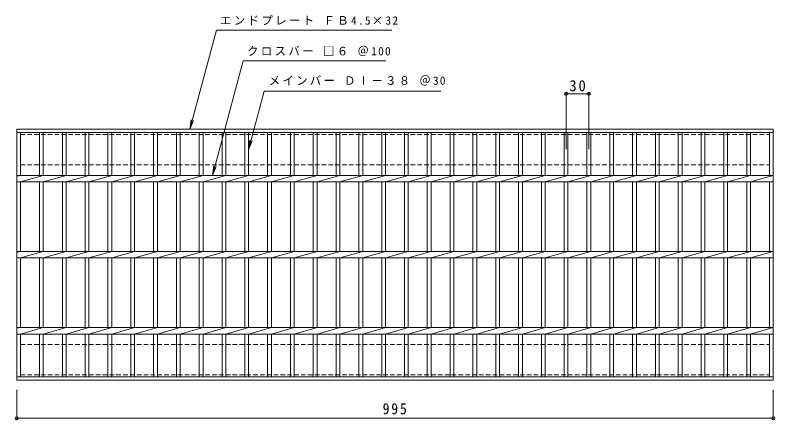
# Model space of a CAD drawing. Units: millimetres, scale not verified. Extents: x -822 to 841, y -687 to 544.
# Drawn here: x -822 to 177, y 13 to 544 of the extents above; entities that cross this region are included whole.
import ezdxf

# ---------------------------------------------------------------- set-up
doc = ezdxf.new("R2010")
doc.units = ezdxf.units.MM
doc.header["$LTSCALE"] = 5
doc.header["$PDMODE"] = 32
doc.header["$PDSIZE"] = 4
doc.linetypes.add('DASHED1', pattern=[1.8, 1.2, -0.6])
for name, color, linetype, lineweight in [('1-1_1-1ﾚｲﾔ', 2, 'Continuous', 9), ('1-2_1-2ﾚｲﾔ', 3, 'Continuous', 9), ('1-4_1-4ﾚｲﾔ', 7, 'Continuous', 9)]:
    doc.layers.add(name, color=color, linetype=linetype, lineweight=lineweight)
doc.styles.add('ＭＳ ゴシック', font='')
doc.styles.get('ＭＳ ゴシック').set_extended_font_data('MS Gothic')

msp = doc.modelspace()

# ---------------------------------------------------------------- linework, layer by layer
at = {"layer": '1-1_1-1ﾚｲﾔ', "linetype": 'DASHED1'}
for p, q in [((-815.474, 387.645), (169.526, 387.645)), ((-815.474, 347.645), (-815.474, 387.645)), ((169.526, 387.645), (169.526, 347.645)), ((-815.474, 347.645), (169.526, 347.645)), ((-815.474, 111.645), (-815.474, 71.645)), ((-815.474, 111.645), (169.526, 111.645)), ((169.526, 71.645), (169.526, 111.645)), ((-815.474, 71.645), (169.526, 71.645))]:
    msp.add_line(p, q, dxfattribs=at)
at = {"layer": '1-2_1-2ﾚｲﾔ'}
for p, q in [((-820.474, 394.645), (174.526, 394.645)), ((-820.474, 64.645), (-820.474, 394.645)), ((-820.474, 390.145), (174.526, 390.145)), ((-815.474, 333.885), (-815.474, 390.145)), ((-790.474, 390.145), (-790.474, 333.885)), ((-785.475, 390.145), (-785.475, 333.885)), ((-760.474, 390.145), (-760.474, 333.885)), ((-755.474, 390.145), (-755.474, 333.885)), ((-730.475, 390.145), (-730.475, 333.885)), ((-725.474, 390.145), (-725.474, 333.885)), ((-700.474, 390.145), (-700.474, 333.885)), ((-695.474, 390.145), (-695.474, 333.885)), ((-670.474, 390.145), (-670.474, 333.885)), ((-665.474, 390.145), (-665.474, 333.885)), ((-640.473, 390.145), (-640.473, 333.885)), ((-635.474, 390.145), (-635.474, 333.885)), ((-610.474, 390.145), (-610.474, 333.885)), ((-605.475, 390.145), (-605.475, 333.885)), ((-580.474, 390.145), (-580.474, 333.885)), ((-575.475, 390.145), (-575.475, 333.885)), ((-550.474, 390.145), (-550.474, 333.885)), ((-545.474, 390.145), (-545.474, 333.885)), ((-520.474, 390.145), (-520.474, 333.885)), ((-515.474, 390.145), (-515.474, 333.885)), ((-490.474, 390.145), (-490.474, 333.885)), ((-485.474, 390.145), (-485.474, 333.885)), ((-460.474, 390.145), (-460.474, 333.885)), ((-455.475, 390.145), (-455.475, 333.885)), ((-430.474, 390.145), (-430.474, 333.885)), ((-425.474, 390.145), (-425.474, 333.885)), ((-400.474, 390.145), (-400.474, 333.885)), ((-395.474, 390.145), (-395.474, 333.885)), ((-370.474, 390.145), (-370.474, 333.885)), ((-365.475, 390.145), (-365.475, 333.885)), ((-340.474, 390.145), (-340.474, 333.885)), ((-335.474, 390.145), (-335.474, 333.885)), ((-310.474, 390.145), (-310.474, 333.885)), ((-305.474, 390.145), (-305.474, 333.885)), ((-280.474, 390.145), (-280.474, 333.885)), ((-275.474, 390.145), (-275.474, 333.885)), ((-250.474, 390.145), (-250.474, 333.885)), ((-245.474, 390.145), (-245.474, 333.885)), ((-220.474, 390.145), (-220.474, 333.885)), ((-215.474, 390.145), (-215.474, 333.885)), ((-190.474, 390.145), (-190.474, 333.885)), ((-185.474, 390.145), (-185.474, 333.885)), ((-160.474, 390.145), (-160.474, 333.885)), ((-155.474, 390.145), (-155.474, 333.885)), ((-130.474, 390.145), (-130.474, 333.885)), ((-125.475, 390.145), (-125.475, 333.885)), ((-100.474, 390.145), (-100.474, 333.885)), ((-95.474, 390.145), (-95.474, 333.885)), ((-70.474, 390.145), (-70.474, 333.885)), ((-65.474, 390.145), (-65.474, 333.885)), ((-40.473, 390.145), (-40.473, 333.885)), ((-35.474, 390.145), (-35.474, 333.885)), ((-10.474, 390.145), (-10.474, 333.885)), ((-5.474, 390.145), (-5.474, 333.885)), ((19.526, 390.145), (19.526, 333.885)), ((24.526, 390.145), (24.526, 333.885)), ((49.526, 390.145), (49.526, 333.885)), ((54.526, 390.145), (54.526, 333.885)), ((79.526, 390.145), (79.526, 333.885)), ((84.526, 390.145), (84.526, 333.885)), ((109.526, 390.145), (109.526, 333.885)), ((114.526, 390.145), (114.526, 333.885)), ((139.526, 390.145), (139.526, 333.885)), ((144.526, 390.145), (144.526, 333.885)), ((169.526, 390.145), (169.526, 333.885)), ((174.526, 394.645), (174.526, 64.645)), ((-820.474, 333.885), (174.526, 333.885)), ((-815.474, 333.885), (-820.474, 332.885)), ((-785.475, 333.885), (-815.474, 325.405)), ((-755.474, 333.885), (-785.475, 325.405)), ((-725.474, 333.885), (-755.474, 325.405)), ((-695.474, 333.885), (-725.474, 325.405)), ((-665.474, 333.885), (-695.474, 325.405)), ((-635.474, 333.885), (-665.474, 325.405)), ((-605.474, 333.885), (-635.474, 325.405)), ((-575.474, 333.885), (-605.475, 325.405)), ((-545.474, 333.885), (-575.475, 325.405)), ((-515.474, 333.885), (-545.474, 325.405)), ((-485.474, 333.885), (-515.474, 325.405)), ((-455.475, 333.885), (-485.474, 325.405)), ((-425.474, 333.885), (-455.475, 325.405)), ((-395.474, 333.885), (-425.474, 325.405)), ((-365.474, 333.885), (-395.474, 325.405)), ((-335.474, 333.885), (-365.475, 325.405)), ((-305.474, 333.885), (-335.474, 325.405)), ((-275.474, 333.885), (-305.474, 325.405)), ((-245.474, 333.885), (-275.474, 325.405)), ((-215.474, 333.885), (-245.474, 325.405)), ((-185.474, 333.885), (-215.474, 325.405)), ((-155.474, 333.885), (-185.474, 325.405)), ((-125.474, 333.885), (-155.474, 325.405)), ((-95.474, 333.885), (-125.475, 325.405)), ((-65.474, 333.885), (-95.474, 325.405)), ((-35.474, 333.885), (-65.474, 325.405)), ((-5.474, 333.885), (-35.474, 325.405)), ((24.526, 333.885), (-5.474, 325.405)), ((54.526, 333.885), (24.526, 325.405)), ((84.526, 333.885), (54.526, 325.405)), ((114.526, 333.885), (84.526, 325.405)), ((144.526, 333.885), (114.526, 325.405)), ((174.526, 333.885), (144.526, 325.405)), ((-820.474, 325.405), (174.526, 325.405)), ((-815.474, 233.885), (-815.474, 325.405)), ((-790.474, 325.405), (-790.474, 233.885)), ((-785.475, 325.405), (-785.475, 233.885)), ((-760.474, 325.405), (-760.474, 233.885)), ((-755.474, 325.405), (-755.474, 233.885)), ((-730.475, 325.405), (-730.475, 233.885)), ((-725.474, 325.405), (-725.474, 233.885)), ((-700.474, 325.405), (-700.474, 233.885)), ((-695.474, 325.405), (-695.474, 233.885)), ((-670.474, 325.405), (-670.474, 233.885)), ((-665.474, 325.405), (-665.474, 233.885)), ((-640.473, 325.405), (-640.473, 233.885)), ((-635.474, 325.405), (-635.474, 233.885)), ((-610.474, 325.405), (-610.474, 233.885)), ((-605.475, 325.405), (-605.475, 233.885)), ((-580.474, 325.405), (-580.474, 233.885)), ((-575.475, 325.405), (-575.475, 233.885)), ((-550.474, 325.405), (-550.474, 233.885)), ((-545.474, 325.405), (-545.474, 233.885)), ((-520.474, 325.405), (-520.474, 233.885)), ((-515.474, 325.405), (-515.474, 233.885)), ((-490.474, 325.405), (-490.474, 233.885)), ((-485.474, 325.405), (-485.474, 233.885)), ((-460.474, 325.405), (-460.474, 233.885)), ((-455.475, 325.405), (-455.475, 233.885)), ((-430.474, 325.405), (-430.474, 233.885)), ((-425.474, 325.405), (-425.474, 233.885)), ((-400.474, 325.405), (-400.474, 233.885)), ((-395.474, 325.405), (-395.474, 233.885)), ((-370.474, 325.405), (-370.474, 233.885)), ((-365.475, 325.405), (-365.475, 233.885)), ((-340.474, 325.405), (-340.474, 233.885)), ((-335.474, 325.405), (-335.474, 233.885)), ((-310.474, 325.405), (-310.474, 233.885)), ((-305.474, 325.405), (-305.474, 233.885)), ((-280.474, 325.405), (-280.474, 233.885)), ((-275.474, 325.405), (-275.474, 233.885)), ((-250.474, 325.405), (-250.474, 233.885)), ((-245.474, 325.405), (-245.474, 233.885)), ((-220.474, 325.405), (-220.474, 233.885)), ((-215.474, 325.405), (-215.474, 233.885)), ((-190.474, 325.405), (-190.474, 233.885)), ((-185.474, 325.405), (-185.474, 233.885)), ((-160.474, 325.405), (-160.474, 233.885)), ((-155.474, 325.405), (-155.474, 233.885)), ((-130.474, 325.405), (-130.474, 233.885)), ((-125.475, 325.405), (-125.475, 233.885)), ((-100.474, 325.405), (-100.474, 233.885)), ((-95.474, 325.405), (-95.474, 233.885)), ((-70.474, 325.405), (-70.474, 233.885)), ((-65.474, 325.405), (-65.474, 233.885)), ((-40.473, 325.405), (-40.473, 233.885)), ((-35.474, 325.405), (-35.474, 233.885)), ((-10.474, 325.405), (-10.474, 233.885)), ((-5.474, 325.405), (-5.474, 233.885)), ((19.526, 325.405), (19.526, 233.885)), ((24.526, 325.405), (24.526, 233.885)), ((49.526, 325.405), (49.526, 233.885)), ((54.526, 325.405), (54.526, 233.885)), ((79.526, 325.405), (79.526, 233.885)), ((84.526, 325.405), (84.526, 233.885)), ((109.526, 325.405), (109.526, 233.885)), ((114.526, 325.405), (114.526, 233.885)), ((139.526, 325.405), (139.526, 233.885)), ((144.526, 325.405), (144.526, 233.885)), ((169.526, 325.405), (169.526, 233.885)), ((-820.474, 233.885), (174.526, 233.885)), ((-815.474, 233.885), (-820.474, 232.885)), ((-785.475, 233.885), (-815.474, 225.405)), ((-755.474, 233.885), (-785.475, 225.405)), ((-725.474, 233.885), (-755.474, 225.405)), ((-695.474, 233.885), (-725.474, 225.405)), ((-665.474, 233.885), (-695.474, 225.405)), ((-635.474, 233.885), (-665.474, 225.405)), ((-605.474, 233.885), (-635.474, 225.405)), ((-575.474, 233.885), (-605.475, 225.405)), ((-545.474, 233.885), (-575.475, 225.405)), ((-515.474, 233.885), (-545.474, 225.405)), ((-485.474, 233.885), (-515.474, 225.405)), ((-455.475, 233.885), (-485.474, 225.405)), ((-425.474, 233.885), (-455.475, 225.405)), ((-395.474, 233.885), (-425.474, 225.405)), ((-365.474, 233.885), (-395.474, 225.405)), ((-335.474, 233.885), (-365.475, 225.405)), ((-305.474, 233.885), (-335.474, 225.405)), ((-275.474, 233.885), (-305.474, 225.405)), ((-245.474, 233.885), (-275.474, 225.405)), ((-215.474, 233.885), (-245.474, 225.405)), ((-185.474, 233.885), (-215.474, 225.405)), ((-155.474, 233.885), (-185.474, 225.405)), ((-125.474, 233.885), (-155.474, 225.405)), ((-95.474, 233.885), (-125.475, 225.405)), ((-65.474, 233.885), (-95.474, 225.405)), ((-35.474, 233.885), (-65.474, 225.405)), ((-5.474, 233.885), (-35.474, 225.405)), ((24.526, 233.885), (-5.474, 225.405)), ((54.526, 233.885), (24.526, 225.405)), ((84.526, 233.885), (54.526, 225.405)), ((114.526, 233.885), (84.526, 225.405)), ((144.526, 233.885), (114.526, 225.405)), ((174.526, 233.885), (144.526, 225.405)), ((-820.474, 225.405), (174.526, 225.405)), ((-815.474, 133.885), (-815.474, 225.405)), ((-790.474, 225.405), (-790.474, 133.885)), ((-785.475, 225.405), (-785.475, 133.885)), ((-760.474, 225.405), (-760.474, 133.885)), ((-755.474, 225.405), (-755.474, 133.885)), ((-730.475, 225.405), (-730.475, 133.885)), ((-725.474, 225.405), (-725.474, 133.885)), ((-700.474, 225.405), (-700.474, 133.885)), ((-695.474, 225.405), (-695.474, 133.885)), ((-670.474, 225.405), (-670.474, 133.885)), ((-665.474, 225.405), (-665.474, 133.885)), ((-640.473, 225.405), (-640.473, 133.885)), ((-635.474, 225.405), (-635.474, 133.885)), ((-610.474, 225.405), (-610.474, 133.885)), ((-605.475, 225.405), (-605.475, 133.885)), ((-580.474, 225.405), (-580.474, 133.885)), ((-575.475, 225.405), (-575.475, 133.885)), ((-550.474, 225.405), (-550.474, 133.885)), ((-545.474, 225.405), (-545.474, 133.885)), ((-520.474, 225.405), (-520.474, 133.885)), ((-515.474, 225.405), (-515.474, 133.885)), ((-490.474, 225.405), (-490.474, 133.885)), ((-485.474, 225.405), (-485.474, 133.885)), ((-460.474, 225.405), (-460.474, 133.885)), ((-455.475, 225.405), (-455.475, 133.885)), ((-430.474, 225.405), (-430.474, 133.885)), ((-425.474, 225.405), (-425.474, 133.885)), ((-400.474, 225.405), (-400.474, 133.885)), ((-395.474, 225.405), (-395.474, 133.885)), ((-370.474, 225.405), (-370.474, 133.885)), ((-365.475, 225.405), (-365.475, 133.885)), ((-340.474, 225.405), (-340.474, 133.885)), ((-335.474, 225.405), (-335.474, 133.885)), ((-310.474, 225.405), (-310.474, 133.885)), ((-305.474, 225.405), (-305.474, 133.885)), ((-280.474, 225.405), (-280.474, 133.885)), ((-275.474, 225.405), (-275.474, 133.885)), ((-250.474, 225.405), (-250.474, 133.885)), ((-245.474, 225.405), (-245.474, 133.885)), ((-220.474, 225.405), (-220.474, 133.885)), ((-215.474, 225.405), (-215.474, 133.885)), ((-190.474, 225.405), (-190.474, 133.885)), ((-185.474, 225.405), (-185.474, 133.885)), ((-160.474, 225.405), (-160.474, 133.885)), ((-155.474, 225.405), (-155.474, 133.885)), ((-130.474, 225.405), (-130.474, 133.885)), ((-125.475, 225.405), (-125.475, 133.885)), ((-100.474, 225.405), (-100.474, 133.885)), ((-95.474, 225.405), (-95.474, 133.885)), ((-70.474, 225.405), (-70.474, 133.885)), ((-65.474, 225.405), (-65.474, 133.885)), ((-40.473, 225.405), (-40.473, 133.885)), ((-35.474, 225.405), (-35.474, 133.885)), ((-10.474, 225.405), (-10.474, 133.885)), ((-5.474, 225.405), (-5.474, 133.885)), ((19.526, 225.405), (19.526, 133.885)), ((24.526, 225.405), (24.526, 133.885)), ((49.526, 225.405), (49.526, 133.885)), ((54.526, 225.405), (54.526, 133.885)), ((79.526, 225.405), (79.526, 133.885)), ((84.526, 225.405), (84.526, 133.885)), ((109.526, 225.405), (109.526, 133.885)), ((114.526, 225.405), (114.526, 133.885)), ((139.526, 225.405), (139.526, 133.885)), ((144.526, 225.405), (144.526, 133.885)), ((169.526, 225.405), (169.526, 133.885)), ((-820.474, 133.885), (174.526, 133.885)), ((-815.474, 133.885), (-820.474, 132.884)), ((-785.475, 133.885), (-815.474, 125.404)), ((-755.474, 133.885), (-785.475, 125.404)), ((-725.474, 133.885), (-755.474, 125.404)), ((-695.474, 133.885), (-725.474, 125.404)), ((-665.474, 133.885), (-695.474, 125.404)), ((-635.474, 133.885), (-665.474, 125.404)), ((-605.474, 133.885), (-635.474, 125.404)), ((-575.474, 133.885), (-605.475, 125.404)), ((-545.474, 133.885), (-575.475, 125.404)), ((-515.474, 133.885), (-545.474, 125.404)), ((-485.474, 133.885), (-515.474, 125.404)), ((-455.475, 133.885), (-485.474, 125.404)), ((-425.474, 133.885), (-455.475, 125.404)), ((-395.474, 133.885), (-425.474, 125.404)), ((-365.474, 133.885), (-395.474, 125.404)), ((-335.474, 133.885), (-365.475, 125.404)), ((-305.474, 133.885), (-335.474, 125.404)), ((-275.474, 133.885), (-305.474, 125.404)), ((-245.474, 133.885), (-275.474, 125.404)), ((-215.474, 133.885), (-245.474, 125.404)), ((-185.474, 133.885), (-215.474, 125.404)), ((-155.474, 133.885), (-185.474, 125.404)), ((-125.474, 133.885), (-155.474, 125.404)), ((-95.474, 133.885), (-125.475, 125.404)), ((-65.474, 133.885), (-95.474, 125.404)), ((-35.474, 133.885), (-65.474, 125.404)), ((-5.474, 133.885), (-35.474, 125.404)), ((24.526, 133.885), (-5.474, 125.404)), ((54.526, 133.885), (24.526, 125.404)), ((84.526, 133.885), (54.526, 125.404)), ((114.526, 133.885), (84.526, 125.404)), ((144.526, 133.885), (114.526, 125.404)), ((174.526, 133.885), (144.526, 125.404)), ((-820.474, 125.404), (174.526, 125.404)), ((-815.474, 69.145), (-815.474, 125.404)), ((-790.474, 125.404), (-790.474, 69.145)), ((-785.475, 125.404), (-785.475, 69.145)), ((-760.474, 125.404), (-760.474, 69.145)), ((-755.474, 125.404), (-755.474, 69.145)), ((-730.475, 125.404), (-730.475, 69.145)), ((-725.474, 125.404), (-725.474, 69.145)), ((-700.474, 125.404), (-700.474, 69.145)), ((-695.474, 125.404), (-695.474, 69.145)), ((-670.474, 125.404), (-670.474, 69.145)), ((-665.474, 125.404), (-665.474, 69.145)), ((-640.473, 125.404), (-640.473, 69.145)), ((-635.474, 125.404), (-635.474, 69.145)), ((-610.474, 125.404), (-610.474, 69.145)), ((-605.475, 125.404), (-605.475, 69.145)), ((-580.474, 125.404), (-580.474, 69.145)), ((-575.475, 125.404), (-575.475, 69.145)), ((-550.474, 125.404), (-550.474, 69.145)), ((-545.474, 125.404), (-545.474, 69.145)), ((-520.474, 125.404), (-520.474, 69.145)), ((-515.474, 125.404), (-515.474, 69.145)), ((-490.474, 125.404), (-490.474, 69.145)), ((-485.474, 125.404), (-485.474, 69.145)), ((-460.474, 125.404), (-460.474, 69.145)), ((-455.475, 125.404), (-455.475, 69.145)), ((-430.474, 125.404), (-430.474, 69.145)), ((-425.474, 125.404), (-425.474, 69.145)), ((-400.474, 125.404), (-400.474, 69.145)), ((-395.474, 125.404), (-395.474, 69.145)), ((-370.474, 125.404), (-370.474, 69.145)), ((-365.475, 125.404), (-365.475, 69.145)), ((-340.474, 125.404), (-340.474, 69.145)), ((-335.474, 125.404), (-335.474, 69.145)), ((-310.474, 125.404), (-310.474, 69.145)), ((-305.474, 125.404), (-305.474, 69.145)), ((-280.474, 125.404), (-280.474, 69.145)), ((-275.474, 125.404), (-275.474, 69.145)), ((-250.474, 125.404), (-250.474, 69.145)), ((-245.474, 125.404), (-245.474, 69.145)), ((-220.474, 125.404), (-220.474, 69.145)), ((-215.474, 125.404), (-215.474, 69.145)), ((-190.474, 125.404), (-190.474, 69.145)), ((-185.474, 125.404), (-185.474, 69.145)), ((-160.474, 125.404), (-160.474, 69.145)), ((-155.474, 125.404), (-155.474, 69.145)), ((-130.474, 125.404), (-130.474, 69.145)), ((-125.475, 125.404), (-125.475, 69.145)), ((-100.474, 125.404), (-100.474, 69.145)), ((-95.474, 125.404), (-95.474, 69.145)), ((-70.474, 125.404), (-70.474, 69.145)), ((-65.474, 125.404), (-65.474, 69.145)), ((-40.473, 125.404), (-40.473, 69.145)), ((-35.474, 125.404), (-35.474, 69.145)), ((-10.474, 125.404), (-10.474, 69.145)), ((-5.474, 125.404), (-5.474, 69.145)), ((19.526, 125.404), (19.526, 69.145)), ((24.526, 125.404), (24.526, 69.145)), ((49.526, 125.404), (49.526, 69.145)), ((54.526, 125.404), (54.526, 69.145)), ((79.526, 125.404), (79.526, 69.145)), ((84.526, 125.404), (84.526, 69.145)), ((109.526, 125.404), (109.526, 69.145)), ((114.526, 125.404), (114.526, 69.145)), ((139.526, 125.404), (139.526, 69.145)), ((144.526, 125.404), (144.526, 69.145)), ((169.526, 125.404), (169.526, 69.145)), ((174.526, 69.145), (-820.474, 69.145)), ((174.526, 64.645), (-820.474, 64.645))]:
    msp.add_line(p, q, dxfattribs=at)
at = {"layer": '1-4_1-4ﾚｲﾔ'}
for p, q in [((-562.974, 333.885), (-522.578, 484.645)), ((-522.578, 484.645), (-335.041, 484.645)), ((-515.474, 367.645), (-494.842, 444.645)), ((-494.842, 444.645), (-262.787, 444.645)), ((-97.974, 368.256), (-97.974, 442.784)), ((-97.974, 441.284), (-67.974, 441.284)), ((-67.974, 368.256), (-67.974, 442.784)), ((-592.723, 394.645), (-591.092, 407.038)), ((-592.723, 394.645), (-587.94, 406.193)), ((-515.474, 367.645), (-513.843, 380.038)), ((-515.474, 367.645), (-510.691, 379.193)), ((-562.974, 333.885), (-561.343, 346.278)), ((-562.974, 333.885), (-558.191, 345.433)), ((-820.474, 52.145), (-820.474, 13.145)), ((174.526, 52.145), (174.526, 13.145)), ((-820.474, 14.645), (174.526, 14.645))]:
    msp.add_line(p, q, dxfattribs=at)
msp.add_lwpolyline([(-592.723, 394.645), (-557.89, 524.645), (-326.921, 524.645)], dxfattribs=at)
for p in [(-97.974, 441.284), (-67.974, 441.284), (-820.474, 14.645), (174.526, 14.645)]:
    msp.add_point(p, dxfattribs=at)

# ---------------------------------------------------------------- texts
at = {"layer": '1-4_1-4ﾚｲﾔ', "char_height": 11, "attachment_point": 7, "style": 'ＭＳ ゴシック'}
for s, insert in [('\\T1.21;エンドプレート\\~ＦＢ4.5×32', (-553.171, 531.358)), ('\\T1.21;クロスバー\\~□６\\~＠100', (-517.541, 490.634)), ('\\T1.2;メインバー\\~ＤⅠ－３８\\~＠30', (-489.037, 451.881))]:
    msp.add_mtext(s, dxfattribs=dict(at, insert=insert))
at = {"layer": '1-4_1-4ﾚｲﾔ', "color": 2, "char_height": 14.66, "attachment_point": 7, "style": 'ＭＳ ゴシック'}
for s, insert in [('\\T1.27;\\W0.95;30', (-93.599, 444.284)), ('\\T1.27;\\W0.9;995', (-339.224, 19.645))]:
    msp.add_mtext(s, dxfattribs=dict(at, insert=insert))

doc.saveas('drawing.dxf')
